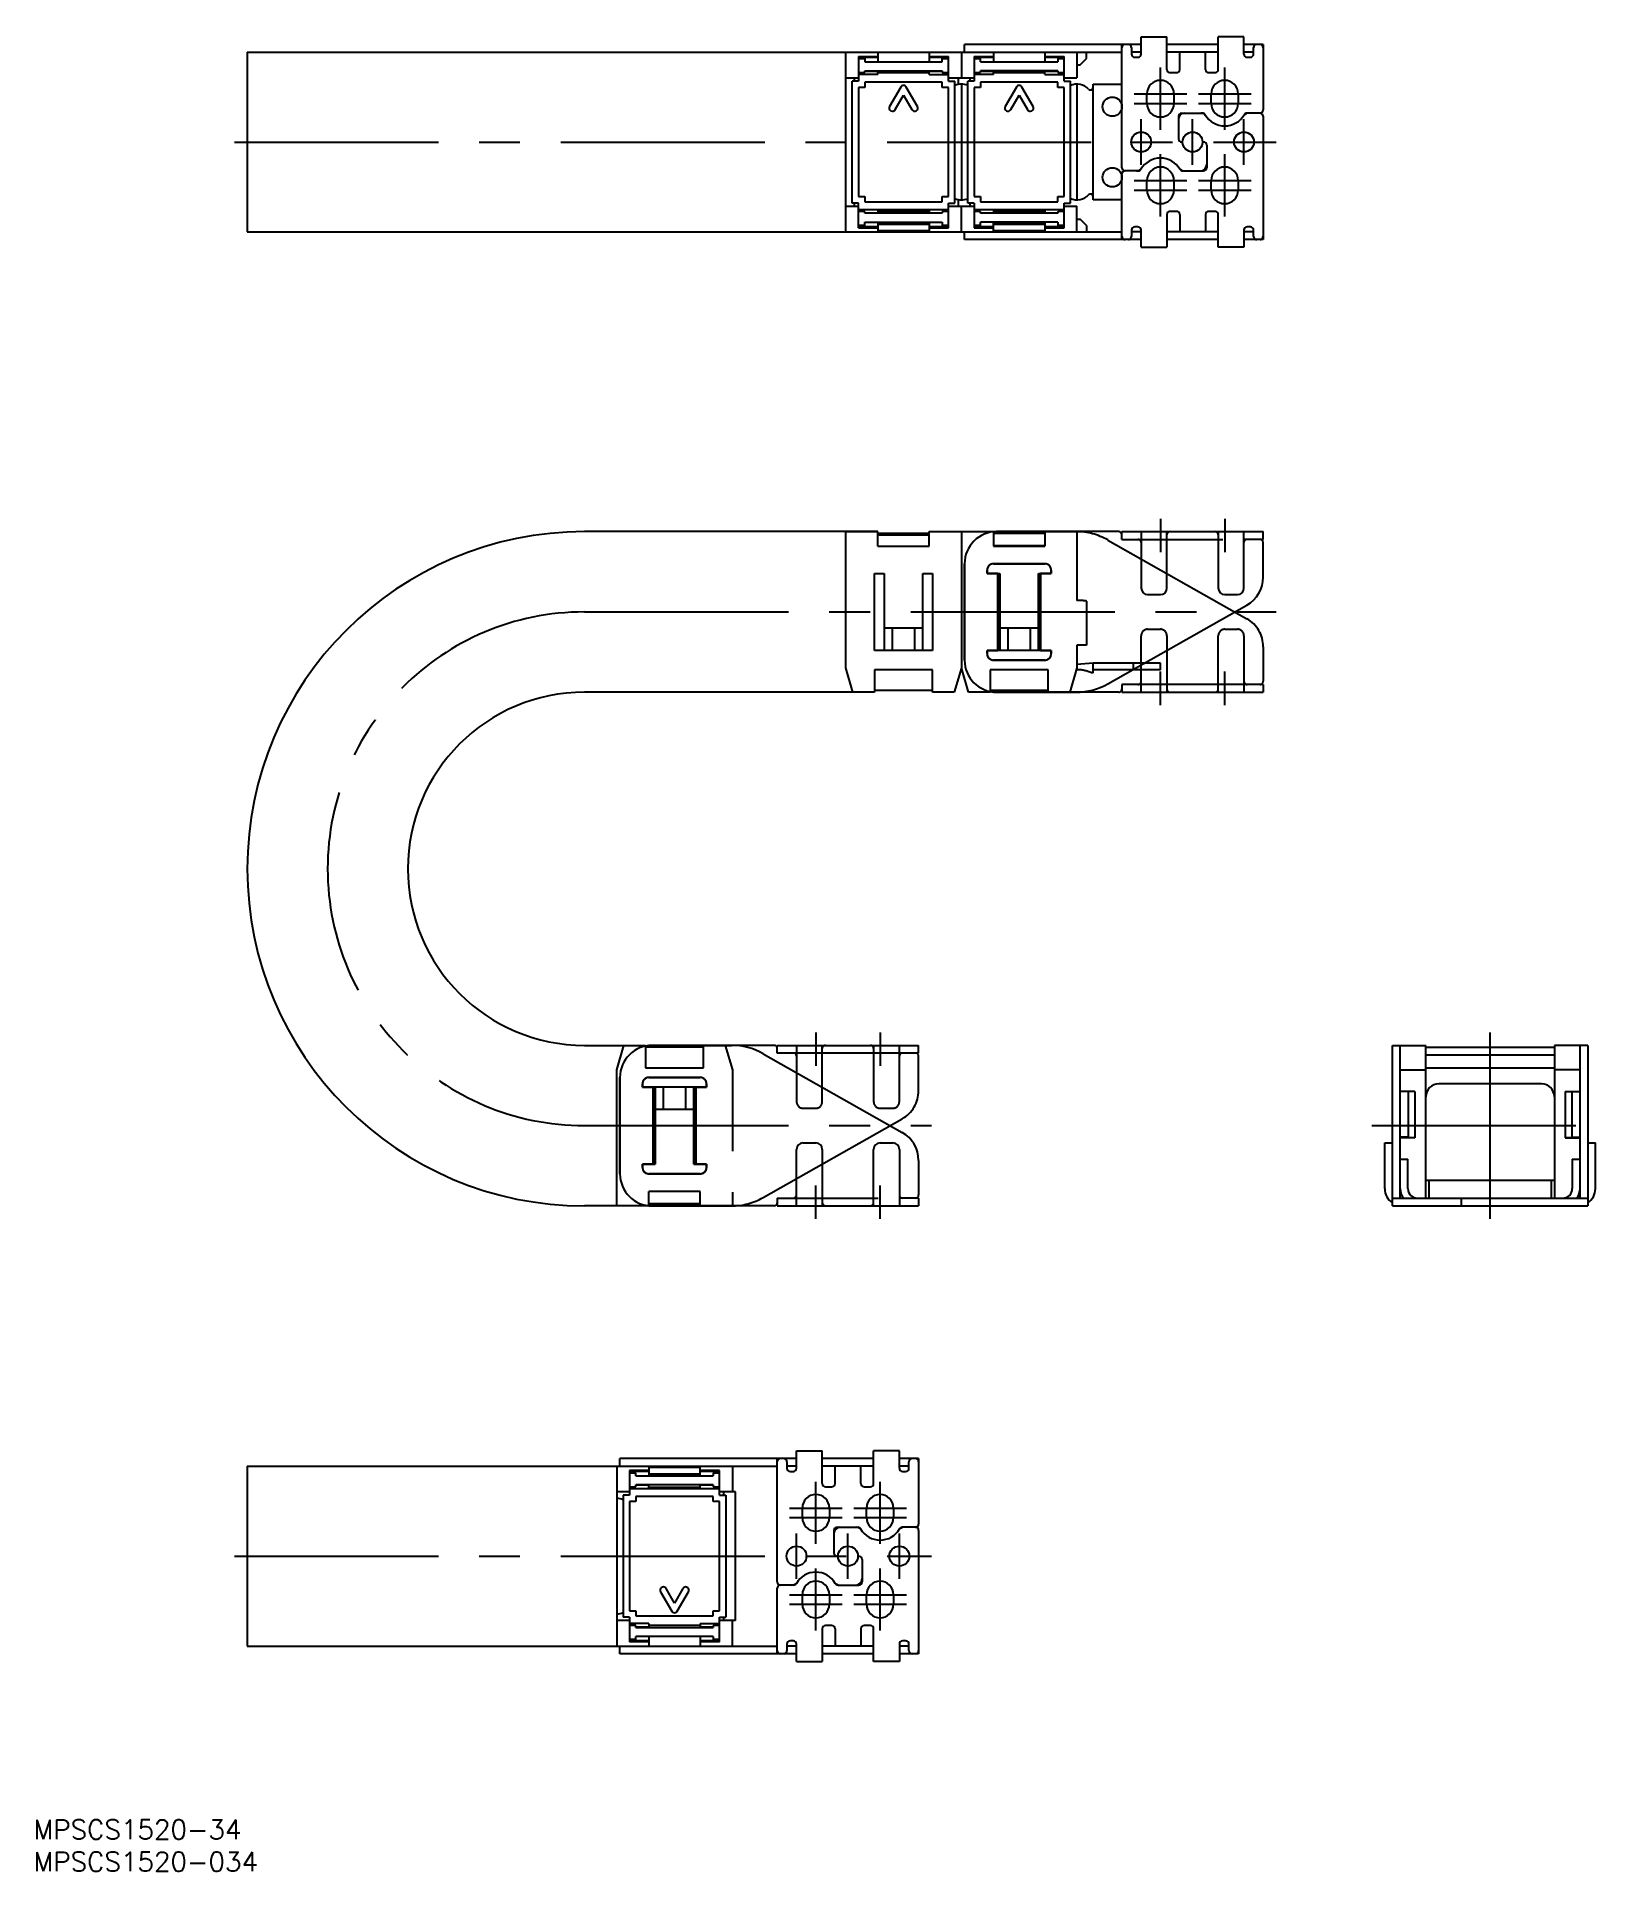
# Model space of a CAD drawing. Extents: x -108 to 136, y -104 to 182.
import ezdxf

# ---------------------------------------------------------------- set-up
doc = ezdxf.new("R2010")
doc.units = 0
for name, pattern in [('CENTER', [50.8, 31.75, -6.35, 6.35, -6.35]), ('DASHED', [19.05, 12.7, -6.35]), ('PHANTOM', [63.5, 31.75, -6.35, 6.35, -6.35, 6.35, -6.35])]:
    doc.linetypes.add(name, pattern=pattern)
doc.layers.get('0').update_dxf_attribs({"linetype": 'CONTINUOUS'})
doc.layers.add('CENTER', color=1, linetype='CENTER')
doc.styles.get("Standard").update_dxf_attribs({"font": 'txt.shx', "height": 3, "bigfont": 'bigfont.shx'})

msp = doc.modelspace()

# ---------------------------------------------------------------- linework, layer by layer
at = {"color": 7, "linetype": 'CONTINUOUS'}
for p, q in [((36.15, 179.68), (36.15, 180.88)), ((63.65, 180.88), (36.15, 180.88)), ((60.65, 161.68), (60.65, 180.88)), ((62.15, 180.38), (62.15, 179.38)), ((63.65, 179.38), (63.65, 182.08)), ((63.65, 182.08), (67.65, 182.08)), ((67.65, 176.98), (67.65, 182.08)), ((75.65, 180.88), (67.65, 180.88)), ((75.65, 176.98), (75.65, 182.08)), ((79.65, 182.08), (75.65, 182.08)), ((79.65, 179.38), (79.65, 182.08)), ((82.65, 180.88), (79.65, 180.88)), ((81.15, 179.38), (81.15, 180.38)), ((82.65, 180.88), (82.65, 170.68)), ((-75.51, 179.68), (-75.51, 151.68)), ((-75.51, 179.68), (60.65, 179.68)), ((17.65, 151.68), (17.65, 179.68)), ((19.65, 179.02), (22.65, 179.02)), ((19.65, 179.02), (19.65, 175.18)), ((19.65, 178.87), (22.65, 178.87)), ((19.65, 178.68), (20.65, 178.68)), ((20.65, 178.68), (20.65, 178.18)), ((20.65, 178.18), (32.65, 178.18)), ((22.65, 179.68), (22.65, 178.18)), ((30.65, 179.68), (30.65, 178.18)), ((30.65, 179.02), (33.65, 179.02)), ((30.65, 178.87), (33.65, 178.87)), ((32.65, 178.18), (32.65, 178.68)), ((32.65, 178.68), (33.65, 178.68)), ((33.65, 175.18), (33.65, 179.02)), ((35.65, 179.68), (35.65, 175.68)), ((37.65, 179.02), (40.65, 179.02)), ((37.65, 179.02), (37.65, 175.18)), ((37.65, 178.87), (40.65, 178.87)), ((37.65, 178.68), (38.65, 178.68)), ((38.65, 178.18), (38.65, 178.68)), ((38.65, 178.18), (50.65, 178.18)), ((40.65, 179.68), (40.65, 178.18)), ((48.65, 179.68), (48.65, 178.18)), ((48.65, 179.02), (51.65, 179.02)), ((48.65, 178.87), (51.65, 178.87)), ((50.65, 178.68), (51.65, 178.68)), ((50.65, 178.68), (50.65, 178.18)), ((51.65, 175.18), (51.65, 179.02)), ((53.65, 179.68), (53.65, 175.68)), ((53.65, 177.68), (54.15, 177.68)), ((54.15, 177.68), (55.15, 178.68)), ((55.15, 178.68), (55.15, 179.68)), ((63.65, 179.68), (62.15, 179.68)), ((62.65, 178.88), (63.15, 178.88)), ((75.65, 179.68), (67.65, 179.68)), ((69.65, 176.98), (69.65, 179.68)), ((73.65, 176.98), (73.65, 179.68)), ((81.15, 179.68), (79.65, 179.68)), ((80.15, 178.88), (80.65, 178.88)), ((17.65, 175.68), (19.65, 175.68)), ((19.65, 175.18), (18.65, 175.18)), ((18.65, 156.18), (18.65, 175.18)), ((19.02, 175.18), (19.02, 175.68)), ((19.65, 176.48), (20.65, 176.48)), ((22.65, 176.18), (19.65, 176.18)), ((20.65, 176.78), (32.65, 176.78)), ((20.65, 176.48), (20.65, 176.78)), ((20.65, 176.73), (22.65, 176.73)), ((32.65, 174.98), (20.65, 174.98)), ((20.65, 174.98), (20.65, 174.18)), ((22.65, 176.18), (22.65, 176.78)), ((22.65, 176.48), (30.65, 176.48)), ((30.65, 176.18), (30.65, 176.78)), ((30.65, 176.73), (32.65, 176.73)), ((30.65, 176.18), (33.65, 176.18)), ((32.65, 176.78), (32.65, 176.48)), ((32.65, 176.48), (33.65, 176.48)), ((32.65, 174.18), (32.65, 174.98)), ((33.65, 175.68), (37.65, 175.68)), ((33.65, 175.18), (34.65, 175.18)), ((34.65, 156.18), (34.65, 175.18)), ((35.15, 175.68), (35.15, 174.63)), ((35.65, 174.68), (35.65, 156.68)), ((37.65, 175.18), (36.65, 175.18)), ((36.65, 156.18), (36.65, 175.18)), ((37.02, 175.18), (37.02, 175.68)), ((37.65, 176.48), (38.65, 176.48)), ((40.65, 176.18), (37.65, 176.18)), ((50.65, 176.78), (38.65, 176.78)), ((38.65, 176.48), (38.65, 176.78)), ((38.65, 176.73), (40.65, 176.73)), ((50.65, 174.98), (38.65, 174.98)), ((38.65, 174.98), (38.65, 174.18)), ((40.65, 176.18), (40.65, 176.78)), ((40.65, 176.48), (48.65, 176.48)), ((48.65, 176.18), (48.65, 176.78)), ((48.65, 176.73), (50.65, 176.73)), ((48.65, 176.18), (51.65, 176.18)), ((50.65, 176.78), (50.65, 176.48)), ((50.65, 176.48), (51.65, 176.48)), ((50.65, 174.18), (50.65, 174.98)), ((51.65, 175.68), (53.65, 175.68)), ((51.65, 175.18), (52.65, 175.18)), ((52.65, 156.18), (52.65, 175.18)), ((53.65, 174.68), (53.65, 156.68)), ((56.15, 174.68), (60.65, 174.68)), ((56.15, 156.68), (56.15, 174.68)), ((68.15, 176.48), (69.15, 176.48)), ((74.15, 176.48), (75.15, 176.48)), ((20.65, 174.18), (19.65, 174.18)), ((19.65, 174.18), (19.65, 157.18)), ((26.22, 174.23), (24.48, 171.23)), ((25.35, 170.73), (26.65, 172.98)), ((26.65, 172.98), (27.95, 170.73)), ((28.82, 171.23), (27.08, 174.23)), ((33.65, 174.18), (32.65, 174.18)), ((33.65, 157.18), (33.65, 174.18)), ((38.65, 174.18), (37.65, 174.18)), ((37.65, 174.18), (37.65, 157.18)), ((44.22, 174.23), (42.48, 171.23)), ((43.35, 170.73), (44.65, 172.98)), ((44.65, 172.98), (45.95, 170.73)), ((46.82, 171.23), (45.08, 174.23)), ((51.65, 174.18), (50.65, 174.18)), ((51.65, 157.18), (51.65, 174.18)), ((64.55, 171.68), (64.55, 173.18)), ((68.75, 173.18), (68.75, 171.68)), ((74.55, 171.68), (74.55, 173.18)), ((78.75, 173.18), (78.75, 171.68)), ((69.45, 169.68), (69.45, 166.18)), ((69.95, 170.18), (73.19, 170.18)), ((82.15, 170.18), (80.11, 170.18)), ((82.65, 169.68), (82.65, 150.48)), ((69.95, 165.68), (70.1, 165.68)), ((73.2, 165.68), (73.35, 165.68)), ((73.85, 165.18), (73.85, 161.68)), ((60.65, 150.48), (60.65, 160.68)), ((63.19, 161.18), (61.15, 161.18)), ((70.11, 161.18), (73.35, 161.18)), ((19.65, 157.18), (20.65, 157.18)), ((20.65, 157.18), (20.65, 156.38)), ((32.65, 156.38), (32.65, 157.18)), ((32.65, 157.18), (33.65, 157.18)), ((37.65, 157.18), (38.65, 157.18)), ((38.65, 157.18), (38.65, 156.38)), ((50.65, 156.38), (50.65, 157.18)), ((50.65, 157.18), (51.65, 157.18)), ((64.55, 158.18), (64.55, 159.68)), ((68.75, 159.68), (68.75, 158.18)), ((74.55, 158.18), (74.55, 159.68)), ((78.75, 159.68), (78.75, 158.18)), ((17.65, 155.68), (19.65, 155.68)), ((19.65, 156.18), (18.65, 156.18)), ((19.02, 155.68), (19.02, 156.18)), ((19.65, 152.34), (19.65, 156.18)), ((19.65, 155.18), (33.65, 155.18)), ((20.65, 154.88), (19.65, 154.88)), ((20.65, 156.38), (32.65, 156.38)), ((20.65, 154.58), (20.65, 154.88)), ((20.65, 154.63), (22.65, 154.63)), ((32.65, 154.58), (20.65, 154.58)), ((22.65, 155.18), (22.65, 154.58)), ((22.65, 154.98), (30.65, 154.98)), ((30.65, 155.18), (30.65, 154.58)), ((30.65, 154.63), (32.65, 154.63)), ((33.65, 154.88), (32.65, 154.88)), ((32.65, 154.88), (32.65, 154.58)), ((33.65, 156.18), (34.65, 156.18)), ((33.65, 152.34), (33.65, 156.18)), ((33.65, 155.68), (37.65, 155.68)), ((35.15, 156.73), (35.15, 155.68)), ((35.65, 151.68), (35.65, 155.68)), ((37.65, 156.18), (36.65, 156.18)), ((37.02, 155.68), (37.02, 156.18)), ((37.65, 156.18), (37.65, 152.34)), ((37.65, 155.18), (51.65, 155.18)), ((38.65, 154.88), (37.65, 154.88)), ((38.65, 156.38), (50.65, 156.38)), ((38.65, 154.58), (38.65, 154.88)), ((38.65, 154.63), (40.65, 154.63)), ((50.65, 154.58), (38.65, 154.58)), ((40.65, 155.18), (40.65, 154.58)), ((40.65, 154.98), (48.65, 154.98)), ((48.65, 155.18), (48.65, 154.58)), ((48.65, 154.63), (50.65, 154.63)), ((51.65, 154.88), (50.65, 154.88)), ((50.65, 154.88), (50.65, 154.58)), ((51.65, 156.18), (52.65, 156.18)), ((51.65, 152.34), (51.65, 156.18)), ((51.65, 155.68), (53.65, 155.68)), ((53.65, 151.68), (53.65, 155.68)), ((60.65, 156.68), (56.15, 156.68)), ((67.65, 154.38), (67.65, 149.28)), ((69.15, 154.88), (68.15, 154.88)), ((69.65, 154.38), (69.65, 151.68)), ((73.65, 154.38), (73.65, 151.68)), ((75.15, 154.88), (74.15, 154.88)), ((75.65, 149.28), (75.65, 154.38)), ((-75.51, 151.68), (60.65, 151.68)), ((20.65, 152.68), (19.65, 152.68)), ((19.65, 152.5), (22.65, 152.5)), ((19.65, 152.34), (22.65, 152.34)), ((20.65, 153.18), (32.65, 153.18)), ((20.65, 152.68), (20.65, 153.18)), ((22.65, 153.18), (22.65, 151.68)), ((22.65, 153), (30.65, 153)), ((22.65, 152.91), (30.65, 152.91)), ((22.65, 151.88), (30.65, 151.88)), ((30.65, 153.18), (30.65, 151.68)), ((30.65, 152.5), (33.65, 152.5)), ((30.65, 152.34), (33.65, 152.34)), ((32.65, 153.18), (32.65, 152.68)), ((33.65, 152.68), (32.65, 152.68)), ((36.15, 150.48), (36.15, 151.68)), ((38.65, 152.68), (37.65, 152.68)), ((37.65, 152.5), (40.65, 152.5)), ((37.65, 152.34), (40.65, 152.34)), ((50.65, 153.18), (38.65, 153.18)), ((38.65, 152.68), (38.65, 153.18)), ((40.65, 151.68), (40.65, 153.18)), ((40.65, 153), (48.65, 153)), ((40.65, 152.91), (48.65, 152.91)), ((40.65, 151.88), (48.65, 151.88)), ((48.65, 153.18), (48.65, 151.68)), ((48.65, 152.5), (51.65, 152.5)), ((48.65, 152.34), (51.65, 152.34)), ((50.65, 153.18), (50.65, 152.68)), ((51.65, 152.68), (50.65, 152.68)), ((53.65, 153.68), (54.15, 153.68)), ((55.15, 152.68), (54.15, 153.68)), ((55.15, 152.68), (55.15, 151.68)), ((62.15, 151.98), (62.15, 150.98)), ((63.65, 151.68), (62.15, 151.68)), ((63.15, 152.48), (62.65, 152.48)), ((63.65, 149.28), (63.65, 151.98)), ((75.65, 151.68), (67.65, 151.68)), ((79.65, 151.98), (79.65, 149.28)), ((81.15, 151.68), (79.65, 151.68)), ((80.65, 152.48), (80.15, 152.48)), ((81.15, 150.98), (81.15, 151.98)), ((63.65, 150.48), (36.15, 150.48)), ((63.65, 149.28), (67.65, 149.28)), ((75.65, 150.48), (67.65, 150.48)), ((79.65, 149.28), (75.65, 149.28)), ((82.65, 150.48), (79.65, 150.48)), ((22.65, 105), (-23.01, 105)), ((17.65, 105), (22.65, 105)), ((17.65, 83.8), (17.65, 105)), ((22.65, 102.74), (22.65, 105)), ((30.65, 104.7), (22.65, 104.7)), ((22.65, 104.68), (30.65, 104.68)), ((22.65, 104.48), (30.65, 104.48)), ((30.65, 105), (40.65, 105)), ((30.65, 102.74), (30.65, 105)), ((35.65, 105), (35.65, 83.8)), ((40.65, 105), (40.65, 104.97)), ((60.15, 105), (41.15, 105)), ((60.65, 103.8), (60.65, 105)), ((60.65, 103.8), (63.65, 103.8)), ((63.65, 105), (63.65, 96.2)), ((67.65, 96.2), (67.65, 105)), ((75.65, 105), (75.65, 96.2)), ((79.65, 96.2), (79.65, 105)), ((82.65, 103.8), (79.65, 103.8)), ((82.65, 103.8), (82.65, 105)), ((82.65, 97.92), (82.65, 103.3)), ((22.65, 102.74), (30.65, 102.74)), ((36.15, 100), (36.15, 85)), ((48.65, 100), (40.65, 100)), ((22.15, 86.5), (22.15, 98.5)), ((22.15, 98.5), (23.65, 98.5)), ((23.65, 98.5), (23.65, 86.5)), ((29.65, 86.5), (29.65, 98.5)), ((29.65, 98.5), (31.15, 98.5)), ((31.15, 98.5), (31.15, 86.5)), ((39.65, 99), (39.65, 98.5)), ((39.65, 98.5), (41.65, 98.5)), ((41.35, 86.5), (41.35, 98.5)), ((41.65, 98.5), (41.65, 86.5)), ((47.65, 86.5), (47.65, 98.5)), ((47.65, 98.5), (49.65, 98.5)), ((47.95, 98.5), (47.95, 86.5)), ((49.65, 98.5), (49.65, 99)), ((64.65, 95.2), (66.65, 95.2)), ((76.65, 95.2), (78.65, 95.2)), ((58.44, 81.3), (80.11, 93.56)), ((23.65, 90), (29.65, 90)), ((24.95, 86.5), (24.95, 90)), ((28.35, 90), (28.35, 86.5)), ((41.65, 90), (47.65, 90)), ((42.95, 86.5), (42.95, 90)), ((46.35, 90), (46.35, 86.5)), ((31.15, 86.5), (22.15, 86.5)), ((49.65, 86.5), (39.65, 86.5)), ((39.65, 86.5), (39.65, 86)), ((49.65, 86), (49.65, 86.5)), ((18.78, 80), (17.65, 83.8)), ((31.15, 83.5), (22.15, 83.5)), ((22.15, 83.5), (22.15, 80)), ((31.15, 80), (31.15, 83.5)), ((35.65, 83.8), (34.52, 80)), ((36.78, 80), (35.65, 83.8)), ((40.65, 85), (48.65, 85)), ((66.65, 83.5), (62.33, 83.5)), ((62.45, 83.5), (62.45, 83.57)), ((66.65, 84.5), (64.1, 84.5)), ((66.65, 83.5), (66.65, 84.5)), ((22.15, 80), (-23.01, 80)), ((22.15, 80), (18.78, 80)), ((22.15, 80.3), (31.15, 80.3)), ((34.52, 80), (31.15, 80)), ((40.15, 80), (36.78, 80)), ((40.15, 80.1), (40.15, 80)), ((41.15, 80), (53.52, 80)), ((-23.01, 25), (-13.5, 25)), ((-18, 21.2), (-16.87, 25)), ((-13.5, 25), (-13.5, 24.9)), ((-12.5, 25), (-0.13, 25)), ((4.79, 23.7), (26.46, 11.44)), ((102.77, 25), (107.97, 25)), ((102.77, 0), (102.77, 25)), ((103.97, 1.2), (103.97, 25)), ((107.97, 1.2), (107.97, 25)), ((107.97, 24.7), (127.97, 24.7)), ((107.97, 23.5), (127.97, 23.5)), ((133.17, 25), (127.97, 25)), ((127.97, 25), (127.97, 1.2)), ((131.97, 1.2), (131.97, 25)), ((133.17, 25), (133.17, 0)), ((-18, 0), (-18, 21.2)), ((-17.5, 5), (-17.5, 20)), ((-13, 20), (-5, 20)), ((103.97, 21.2), (107.97, 21.2)), ((107.97, 21.5), (127.97, 21.5)), ((131.97, 21.2), (127.97, 21.2)), ((-14, 18.5), (-14, 19)), ((-4, 18.5), (-14, 18.5)), ((-12.3, 18.5), (-12.3, 6.5)), ((-12, 18.5), (-12, 6.5)), ((-10.7, 15), (-10.7, 18.5)), ((-7.3, 18.5), (-7.3, 15)), ((-6, 6.5), (-6, 18.5)), ((-5.7, 6.5), (-5.7, 18.5)), ((-4, 19), (-4, 18.5)), ((106.27, 17.8), (103.97, 17.8)), ((105.27, 10.71), (105.27, 17.8)), ((106.27, 17.8), (106.27, 10.6)), ((125.97, 19), (109.97, 19)), ((129.67, 17.8), (129.67, 10.6)), ((129.67, 17.8), (131.97, 17.8)), ((130.67, 17.8), (130.67, 10.71)), ((-6, 15), (-12, 15)), ((10, 0), (10, 8.8)), ((11, 9.8), (13, 9.8)), ((14, 8.8), (14, 0)), ((22, 0), (22, 8.8)), ((23, 9.8), (25, 9.8)), ((26, 8.8), (26, 0)), ((101.57, 9.8), (102.77, 9.8)), ((101.57, 2.7), (101.57, 9.8)), ((105.27, 10.71), (103.97, 10.71)), ((106.27, 10.6), (103.97, 10.6)), ((129.67, 10.6), (131.97, 10.6)), ((130.67, 10.71), (131.97, 10.71)), ((133.17, 9.8), (134.37, 9.8)), ((134.37, 2.7), (134.37, 9.8)), ((-14, 6.5), (-12, 6.5)), ((-14, 6), (-14, 6.5)), ((-6, 6.5), (-4, 6.5)), ((-4, 6.5), (-4, 6)), ((29, 7.08), (29, 1.7)), ((103.97, 7.3), (105.17, 7.3)), ((105.17, 2.7), (105.17, 7.3)), ((130.77, 7.3), (131.97, 7.3)), ((130.77, 7.3), (130.77, 2.7)), ((-5, 5), (-13, 5)), ((107.97, 4), (127.97, 4)), ((108.47, 1.2), (108.47, 4)), ((127.47, 4), (127.47, 1.2)), ((-13, 0), (-23.01, 0)), ((-13, 0), (-13, 0.03)), ((6.5, 0), (-12.5, 0)), ((7, 1.2), (10, 1.2)), ((7, 1.2), (7, 0)), ((29, 1.2), (26, 1.2)), ((29, 1.2), (29, 0)), ((102.77, 1.2), (133.17, 1.2)), ((102.77, 0), (133.17, 0)), ((113.47, 1.2), (113.47, 0)), ((-17.5, -40.55), (-17.5, -39.35)), ((10, -39.35), (-17.5, -39.35)), ((7, -58.55), (7, -39.35)), ((8.5, -39.85), (8.5, -40.85)), ((10, -40.85), (10, -38.15)), ((10, -38.15), (14, -38.15)), ((14, -43.25), (14, -38.15)), ((22, -39.35), (14, -39.35)), ((22, -43.25), (22, -38.15)), ((26, -38.15), (22, -38.15)), ((26, -40.85), (26, -38.15)), ((29, -39.35), (26, -39.35)), ((27.5, -40.85), (27.5, -39.85)), ((29, -39.35), (29, -49.55)), ((-75.51, -40.55), (-75.51, -68.55)), ((-75.51, -40.55), (7, -40.55)), ((-18, -40.55), (-18, -68.55)), ((-13, -41.22), (-16, -41.22)), ((-16, -41.22), (-16, -45.05)), ((-13, -41.37), (-16, -41.37)), ((-16, -41.55), (-15, -41.55)), ((-15, -42.05), (-15, -41.55)), ((-15, -42.05), (-3, -42.05)), ((-13, -40.55), (-13, -42.05)), ((-5, -40.75), (-13, -40.75)), ((-5, -41.78), (-13, -41.78)), ((-5, -41.87), (-13, -41.87)), ((-5, -42.05), (-5, -40.55)), ((-2, -41.22), (-5, -41.22)), ((-2, -41.37), (-5, -41.37)), ((-3, -41.55), (-3, -42.05)), ((-3, -41.55), (-2, -41.55)), ((-2, -45.05), (-2, -41.22)), ((0, -40.55), (0, -44.55)), ((10, -40.55), (8.5, -40.55)), ((9, -41.35), (9.5, -41.35)), ((22, -40.55), (14, -40.55)), ((16, -43.25), (16, -40.55)), ((20, -43.25), (20, -40.55)), ((27.5, -40.55), (26, -40.55)), ((26.5, -41.35), (27, -41.35)), ((-16, -44.55), (-18, -44.55)), ((-17, -45.05), (-17, -64.05)), ((-16, -45.05), (-17, -45.05)), ((-16, -43.75), (-15, -43.75)), ((-2, -44.05), (-16, -44.05)), ((-15, -43.75), (-15, -43.45)), ((-3, -43.45), (-15, -43.45)), ((-13, -43.5), (-15, -43.5)), ((-3, -45.25), (-15, -45.25)), ((-15, -45.25), (-15, -46.05)), ((-13, -44.05), (-13, -43.45)), ((-5, -43.85), (-13, -43.85)), ((-5, -44.05), (-5, -43.45)), ((-3, -43.5), (-5, -43.5)), ((-3, -43.45), (-3, -43.75)), ((-3, -43.75), (-2, -43.75)), ((-3, -46.05), (-3, -45.25)), ((0.5, -44.55), (-2, -44.55)), ((-2, -45.05), (-1, -45.05)), ((-1.37, -44.55), (-1.37, -45.05)), ((-1, -45.05), (-1, -64.05)), ((0.5, -64.55), (0.5, -44.55)), ((14.5, -43.75), (15.5, -43.75)), ((20.5, -43.75), (21.5, -43.75)), ((-15, -46.05), (-16, -46.05)), ((-16, -46.05), (-16, -63.05)), ((-2, -46.05), (-3, -46.05)), ((-2, -63.05), (-2, -46.05)), ((10.9, -48.55), (10.9, -47.05)), ((15.1, -47.05), (15.1, -48.55)), ((20.9, -48.55), (20.9, -47.05)), ((25.1, -47.05), (25.1, -48.55)), ((15.8, -50.55), (15.8, -54.05)), ((16.3, -50.05), (19.54, -50.05)), ((28.5, -50.05), (26.46, -50.05)), ((29, -50.55), (29, -69.75)), ((16.3, -54.55), (16.45, -54.55)), ((19.55, -54.55), (19.7, -54.55)), ((20.2, -55.05), (20.2, -58.55)), ((-9, -61.85), (-10.3, -59.6)), ((-7.7, -59.6), (-9, -61.85)), ((7, -69.75), (7, -59.55)), ((9.54, -59.05), (7.5, -59.05)), ((16.46, -59.05), (19.7, -59.05)), ((-11.17, -60.1), (-9.43, -63.1)), ((-8.57, -63.1), (-6.83, -60.1)), ((10.9, -62.05), (10.9, -60.55)), ((15.1, -60.55), (15.1, -62.05)), ((20.9, -62.05), (20.9, -60.55)), ((25.1, -60.55), (25.1, -62.05)), ((-16, -64.55), (-18, -64.55)), ((-16, -64.05), (-17, -64.05)), ((-16, -63.05), (-15, -63.05)), ((-16, -64.05), (-16, -67.89)), ((-13, -65.05), (-16, -65.05)), ((-15, -65.35), (-16, -65.35)), ((-15, -63.05), (-15, -63.85)), ((-15, -63.85), (-3, -63.85)), ((-15, -65.65), (-15, -65.35)), ((-13, -65.61), (-15, -65.61)), ((-15, -65.65), (-3, -65.65)), ((-13, -65.05), (-13, -65.65)), ((-5, -65.35), (-13, -65.35)), ((-5, -65.05), (-2, -65.05)), ((-5, -65.05), (-5, -65.65)), ((-3, -65.61), (-5, -65.61)), ((-3, -63.05), (-2, -63.05)), ((-3, -63.85), (-3, -63.05)), ((-2, -65.35), (-3, -65.35)), ((-3, -65.35), (-3, -65.65)), ((-2, -67.89), (-2, -64.05)), ((-2, -64.05), (-1, -64.05)), ((0.5, -64.55), (-2, -64.55)), ((-1.37, -64.05), (-1.37, -64.55)), ((0, -68.55), (0, -64.55)), ((15.5, -65.35), (14.5, -65.35)), ((21.5, -65.35), (20.5, -65.35)), ((-75.51, -68.55), (7, -68.55)), ((-17.5, -69.75), (-17.5, -68.55)), ((-15, -67.55), (-16, -67.55)), ((-13, -67.74), (-16, -67.74)), ((-13, -67.89), (-16, -67.89)), ((-15, -67.55), (-15, -67.05)), ((-3, -67.05), (-15, -67.05)), ((-13, -67.05), (-13, -68.55)), ((-5, -67.05), (-5, -68.55)), ((-2, -67.74), (-5, -67.74)), ((-2, -67.89), (-5, -67.89)), ((-3, -67.05), (-3, -67.55)), ((-2, -67.55), (-3, -67.55)), ((8.5, -68.25), (8.5, -69.25)), ((10, -68.55), (8.5, -68.55)), ((9.5, -67.75), (9, -67.75)), ((10, -70.95), (10, -68.25)), ((14, -65.85), (14, -70.95)), ((22, -68.55), (14, -68.55)), ((16, -65.85), (16, -68.55)), ((20, -65.85), (20, -68.55)), ((22, -70.95), (22, -65.85)), ((26, -68.25), (26, -70.95)), ((27.5, -68.55), (26, -68.55)), ((27, -67.75), (26.5, -67.75)), ((27.5, -69.25), (27.5, -68.25)), ((10, -69.75), (-17.5, -69.75)), ((10, -70.95), (14, -70.95)), ((22, -69.75), (14, -69.75)), ((26, -70.95), (22, -70.95)), ((29, -69.75), (26, -69.75))]:
    msp.add_line(p, q, dxfattribs=at)
at = {"color": 3, "linetype": 'DASHED'}
for p, q in [((40.65, 104.97), (40.65, 102.74)), ((48.65, 104.7), (40.65, 104.7)), ((48.65, 105), (48.65, 102.74)), ((53.65, 105), (53.65, 94.3)), ((63.65, 103.8), (79.65, 103.8)), ((48.65, 102.8), (40.65, 102.8)), ((40.65, 102.74), (48.65, 102.74)), ((55.15, 94.19), (55.15, 87.3)), ((55.15, 87.3), (53.65, 87.3)), ((53.65, 87.3), (53.65, 83.8)), ((49.15, 83.5), (40.15, 83.5)), ((40.15, 83.5), (40.15, 80.1)), ((49.15, 80), (49.15, 83.5)), ((53.65, 83.8), (52.52, 80)), ((56.15, 84.5), (53.65, 84.3)), ((56.15, 83), (55.94, 83)), ((56.15, 83), (56.15, 84.5)), ((64.1, 84.5), (56.15, 84.5)), ((62.33, 83.5), (56.15, 83.5)), ((62.45, 83.57), (62.45, 84.5)), ((40.15, 80.3), (49.15, 80.3)), ((-13.5, 24.9), (-13.5, 21.5)), ((-4.5, 24.7), (-13.5, 24.7)), ((-4.5, 21.5), (-4.5, 25)), ((-1.13, 25), (0, 21.2)), ((-13.5, 21.5), (-4.5, 21.5)), ((0, 21.2), (0, 0)), ((-5, 2.26), (-13, 2.26)), ((-13, 0.03), (-13, 2.26)), ((-5, 0.32), (-13, 0.32)), ((-13, 0.3), (-5, 0.3)), ((-5, 0), (-5, 2.26)), ((10, 1.2), (26, 1.2))]:
    msp.add_line(p, q, dxfattribs=at)
at = {"color": 3, "linetype": 'PHANTOM'}
for p, q in [((41.15, 105), (53.52, 105)), ((58.44, 103.7), (80.11, 91.44)), ((36.15, 85), (36.15, 100)), ((40.65, 100), (48.65, 100)), ((39.65, 98.5), (39.65, 99)), ((41.35, 98.5), (39.65, 98.5)), ((41.35, 98.5), (41.35, 86.5)), ((47.95, 86.5), (47.95, 98.5)), ((49.65, 98.5), (47.95, 98.5)), ((49.65, 99), (49.65, 98.5)), ((63.65, 80), (63.65, 88.8)), ((64.65, 89.8), (66.65, 89.8)), ((67.65, 88.8), (67.65, 80)), ((75.65, 80), (75.65, 88.8)), ((76.65, 89.8), (78.65, 89.8)), ((79.65, 88.8), (79.65, 80)), ((39.65, 86.5), (41.35, 86.5)), ((39.65, 86), (39.65, 86.5)), ((47.95, 86.5), (49.65, 86.5)), ((49.65, 86.5), (49.65, 86)), ((82.65, 87.08), (82.65, 81.7)), ((48.65, 85), (40.65, 85)), ((66.65, 78), (66.65, 83.2)), ((76.65, 78), (76.65, 83.2)), ((60.15, 80), (41.15, 80)), ((82.65, 81.2), (60.65, 81.2)), ((60.65, 81.2), (60.65, 80)), ((60.65, 80), (82.65, 80)), ((82.65, 81.2), (82.65, 80)), ((13, 27), (13, 21.8)), ((23, 27), (23, 21.8)), ((6.5, 25), (-12.5, 25)), ((7, 25), (29, 25)), ((7, 23.8), (7, 25)), ((29, 23.8), (7, 23.8)), ((10, 25), (10, 16.2)), ((14, 16.2), (14, 25)), ((22, 25), (22, 16.2)), ((26, 16.2), (26, 25)), ((29, 23.8), (29, 25)), ((29, 17.92), (29, 23.3)), ((-17.5, 20), (-17.5, 5)), ((-5, 20), (-13, 20)), ((-14, 19), (-14, 18.5)), ((-14, 18.5), (-12.3, 18.5)), ((-12.3, 6.5), (-12.3, 18.5)), ((-5.7, 18.5), (-5.7, 6.5)), ((-5.7, 18.5), (-4, 18.5)), ((-4, 18.5), (-4, 19)), ((11, 15.2), (13, 15.2)), ((23, 15.2), (25, 15.2)), ((4.79, 1.3), (26.46, 13.56)), ((-12.3, 6.5), (-14, 6.5)), ((-14, 6.5), (-14, 6)), ((-4, 6.5), (-5.7, 6.5)), ((-4, 6), (-4, 6.5)), ((-13, 5), (-5, 5)), ((-12.5, 0), (-0.13, 0))]:
    msp.add_line(p, q, dxfattribs=at)
for p, q in [((60.65, 105), (82.65, 105)), ((7, 0), (29, 0))]:
    msp.add_line(p, q)
at = {"color": 7, "linetype": 'CONTINUOUS'}
for centre, radius in [((59.15, 171.18), 1.5), ((63.65, 165.68), 1.55), ((71.65, 165.68), 1.55), ((79.65, 165.68), 1.55), ((59.15, 160.18), 1.5), ((10, -54.55), 1.55), ((18, -54.55), 1.55), ((26, -54.55), 1.55)]:
    msp.add_circle(centre, radius, dxfattribs=at)
for centre, radius, start, end in [((61.15, 180.38), 0.5, 90, 180), ((61.65, 180.38), 0.5, 0, 90), ((81.65, 180.38), 0.5, 90, 180), ((82.15, 180.38), 0.5, 0, 90), ((62.65, 179.38), 0.5, 180, 270), ((63.15, 179.38), 0.5, 270, 0), ((80.15, 179.38), 0.5, 180, 270), ((80.65, 179.38), 0.5, 270, 0), ((26.65, 173.98), 0.5, 30, 150), ((35.65, 172.18), 2.5, 66.4218, 113.5782), ((44.65, 173.98), 0.5, 30, 150), ((53.65, 172.18), 2.5, 43.6028, 113.5782), ((66.65, 173.18), 2.1, 0, 180), ((68.15, 176.98), 0.5, 180, 270), ((69.15, 176.98), 0.5, 270, 0), ((74.15, 176.98), 0.5, 180, 270), ((76.65, 173.18), 2.1, 0, 180), ((75.15, 176.98), 0.5, 270, 0), ((55.75, 174.18), 0.4, 223.6028, 0), ((66.65, 171.68), 2.1, 180, 0), ((76.65, 171.68), 2.1, 180, 0), ((24.92, 170.98), 0.5, 150, 330), ((28.38, 170.98), 0.5, 210, 30), ((42.92, 170.98), 0.5, 150, 330), ((46.38, 170.98), 0.5, 210, 30), ((69.95, 169.68), 0.5, 90, 180), ((70.45, 169.18), 1, 90, 180), ((72.91, 169.18), 1, 33.749, 90), ((73.19, 169.68), 0.5, 30, 90), ((76.65, 171.68), 3.5, 210, 330), ((80.39, 169.18), 1, 90, 146.251), ((80.11, 169.68), 0.5, 90, 150), ((82.15, 170.68), 0.5, 270, 0), ((82.15, 169.68), 0.5, 0, 90), ((69.95, 166.18), 0.5, 180, 270), ((66.65, 159.68), 3.5, 30, 150), ((73.35, 165.18), 0.5, 0, 90), ((61.15, 161.68), 0.5, 180, 270), ((61.15, 160.68), 0.5, 90, 180), ((62.91, 162.18), 1, 270, 326.251), ((63.19, 161.68), 0.5, 270, 330), ((66.65, 159.68), 2.1, 0, 180), ((70.39, 162.18), 1, 213.749, 270), ((70.11, 161.68), 0.5, 210, 270), ((72.85, 162.18), 1, 270, 0), ((73.35, 161.68), 0.5, 270, 0), ((76.65, 159.68), 2.1, 0, 180), ((53.65, 159.18), 2.5, 246.4218, 316.3972), ((55.75, 157.18), 0.4, 0, 136.3972), ((66.65, 158.18), 2.1, 180, 0), ((76.65, 158.18), 2.1, 180, 0), ((35.65, 159.18), 2.5, 246.4218, 293.5782), ((68.15, 154.38), 0.5, 90, 180), ((69.15, 154.38), 0.5, 0, 90), ((74.15, 154.38), 0.5, 90, 180), ((75.15, 154.38), 0.5, 0, 90), ((62.65, 151.98), 0.5, 90, 180), ((63.15, 151.98), 0.5, 0, 90), ((80.15, 151.98), 0.5, 90, 180), ((80.65, 151.98), 0.5, 0, 90), ((61.15, 150.98), 0.5, 180, 270), ((61.65, 150.98), 0.5, 270, 0), ((81.65, 150.98), 0.5, 180, 270), ((82.15, 150.98), 0.5, 270, 0), ((-23.01, 52.5), 52.5, 90, 270), ((41.15, 100), 5, 90, 180), ((60.15, 104.5), 0.5, 0, 90), ((63.15, 103.3), 0.5, 0, 90), ((68.15, 104.5), 0.5, 90, 180), ((75.15, 104.5), 0.5, 0, 90), ((80.15, 103.3), 0.5, 90, 180), ((82.15, 103.3), 0.5, 0, 90), ((40.65, 99), 1, 90, 180), ((48.65, 99), 1, 0, 90), ((77.65, 97.92), 5, 299.5115, 0), ((64.65, 96.2), 1, 180, 270), ((66.65, 96.2), 1, 270, 0), ((76.65, 96.2), 1, 180, 270), ((78.65, 96.2), 1, 270, 0), ((40.65, 86), 1, 180, 270), ((48.65, 86), 1, 270, 0), ((41.15, 85), 5, 180, 270), ((-23.01, 52.5), 27.5, 90, 270), ((53.52, 90), 10, 270, 299.5115), ((-12.5, 20), 5, 90, 180), ((-0.13, 15), 10, 60.4885, 90), ((-13, 19), 1, 90, 180), ((-5, 19), 1, 0, 90), ((109.97, 17), 2, 90, 180), ((125.97, 17), 2, 0, 90), ((24, 7.08), 5, 0, 60.4885), ((11, 8.8), 1, 90, 180), ((13, 8.8), 1, 0, 90), ((23, 8.8), 1, 90, 180), ((25, 8.8), 1, 0, 90), ((106.77, 21.2), 10.6, 261.8648, 267.2964), ((129.17, 21.2), 10.6, 272.7036, 278.1352), ((-13, 6), 1, 180, 270), ((-5, 6), 1, 270, 0), ((-12.5, 5), 5, 180, 270), ((6.5, 0.5), 0.5, 270, 0), ((9.5, 1.7), 0.5, 270, 0), ((14.5, 0.5), 0.5, 180, 270), ((21.5, 0.5), 0.5, 270, 0), ((26.5, 1.7), 0.5, 180, 270), ((28.5, 1.7), 0.5, 270, 0), ((104.27, 2.7), 2.7, 180, 236.251), ((106.67, 2.7), 2.7, 180, 213.749), ((104.27, 2.7), 1.5, 258.463, 270), ((106.67, 2.7), 1.5, 180, 270), ((129.27, 2.7), 1.5, 270, 0), ((129.27, 2.7), 2.7, 326.251, 0), ((131.67, 2.7), 1.5, 270, 281.537), ((131.67, 2.7), 2.7, 303.749, 0), ((7.5, -39.85), 0.5, 90, 180), ((8, -39.85), 0.5, 0, 90), ((28, -39.85), 0.5, 90, 180), ((28.5, -39.85), 0.5, 0, 90), ((9, -40.85), 0.5, 180, 270), ((9.5, -40.85), 0.5, 270, 0), ((26.5, -40.85), 0.5, 180, 270), ((27, -40.85), 0.5, 270, 0), ((-18, -48.05), 2.5, 66.4218, 90), ((13, -47.05), 2.1, 0, 180), ((14.5, -43.25), 0.5, 180, 270), ((15.5, -43.25), 0.5, 270, 0), ((20.5, -43.25), 0.5, 180, 270), ((23, -47.05), 2.1, 0, 180), ((21.5, -43.25), 0.5, 270, 0), ((13, -48.55), 2.1, 180, 0), ((23, -48.55), 2.1, 180, 0), ((16.3, -50.55), 0.5, 90, 180), ((16.8, -51.05), 1, 90, 180), ((19.26, -51.05), 1, 33.749, 90), ((19.54, -50.55), 0.5, 30, 90), ((23, -48.55), 3.5, 210, 330), ((26.74, -51.05), 1, 90, 146.251), ((26.46, -50.55), 0.5, 90, 150), ((28.5, -49.55), 0.5, 270, 0), ((28.5, -50.55), 0.5, 0, 90), ((16.3, -54.05), 0.5, 180, 270), ((13, -60.55), 3.5, 30, 150), ((19.7, -55.05), 0.5, 0, 90), ((-10.73, -59.85), 0.5, 30, 210), ((-7.27, -59.85), 0.5, 330, 150), ((7.5, -58.55), 0.5, 180, 270), ((7.5, -59.55), 0.5, 90, 180), ((9.26, -58.05), 1, 270, 326.251), ((9.54, -58.55), 0.5, 270, 330), ((13, -60.55), 2.1, 0, 180), ((16.74, -58.05), 1, 213.749, 270), ((16.46, -58.55), 0.5, 210, 270), ((19.2, -58.05), 1, 270, 0), ((19.7, -58.55), 0.5, 270, 0), ((23, -60.55), 2.1, 0, 180), ((13, -62.05), 2.1, 180, 0), ((23, -62.05), 2.1, 180, 0), ((-18, -61.05), 2.5, 270, 293.5782), ((-9, -62.85), 0.5, 210, 330), ((14.5, -65.85), 0.5, 90, 180), ((15.5, -65.85), 0.5, 0, 90), ((20.5, -65.85), 0.5, 90, 180), ((21.5, -65.85), 0.5, 0, 90), ((9, -68.25), 0.5, 90, 180), ((9.5, -68.25), 0.5, 0, 90), ((26.5, -68.25), 0.5, 90, 180), ((27, -68.25), 0.5, 0, 90), ((7.5, -69.25), 0.5, 180, 270), ((8, -69.25), 0.5, 270, 0), ((28, -69.25), 0.5, 180, 270), ((28.5, -69.25), 0.5, 270, 0)]:
    msp.add_arc(centre, radius, start, end, dxfattribs=at)
at = {"color": 3, "linetype": 'PHANTOM'}
for centre, radius, start, end in [((41.15, 100), 5, 90, 180), ((53.52, 95), 10, 60.4885, 90), ((40.65, 99), 1, 90, 180), ((48.65, 99), 1, 0, 90), ((77.65, 87.08), 5, 0, 60.4885), ((64.65, 88.8), 1, 90, 180), ((66.65, 88.8), 1, 0, 90), ((76.65, 88.8), 1, 90, 180), ((78.65, 88.8), 1, 0, 90), ((40.65, 86), 1, 180, 270), ((48.65, 86), 1, 270, 0), ((41.15, 85), 5, 180, 270), ((60.15, 80.5), 0.5, 270, 0), ((63.15, 81.7), 0.5, 270, 0), ((68.15, 80.5), 0.5, 180, 270), ((75.15, 80.5), 0.5, 270, 0), ((80.15, 81.7), 0.5, 180, 270), ((82.15, 81.7), 0.5, 270, 0), ((-12.5, 20), 5, 90, 180), ((6.5, 24.5), 0.5, 0, 90), ((9.5, 23.3), 0.5, 0, 90), ((14.5, 24.5), 0.5, 90, 180), ((21.5, 24.5), 0.5, 0, 90), ((26.5, 23.3), 0.5, 90, 180), ((28.5, 23.3), 0.5, 0, 90), ((-13, 19), 1, 90, 180), ((-5, 19), 1, 0, 90), ((24, 17.92), 5, 299.5115, 0), ((11, 16.2), 1, 180, 270), ((13, 16.2), 1, 270, 0), ((23, 16.2), 1, 180, 270), ((25, 16.2), 1, 270, 0), ((-13, 6), 1, 180, 270), ((-5, 6), 1, 270, 0), ((-12.5, 5), 5, 180, 270), ((-0.13, 10), 10, 270, 299.5115)]:
    msp.add_arc(centre, radius, start, end, dxfattribs=at)
at = {"color": 3, "linetype": 'DASHED'}
for centre, radius, start, end in [((53.65, 83.8), 10.5, 81.7868, 90), ((53.64, 77.97), 5.53, 65.457, 90.8674)]:
    msp.add_arc(centre, radius, start, end, dxfattribs=at)
at = {"layer": 'CENTER', "color": 1, "linetype": 'CENTER'}
for p, q in [((66.65, 167.58), (66.65, 177.28)), ((76.65, 167.58), (76.65, 177.28)), ((62.55, 173.18), (70.75, 173.18)), ((62.55, 171.68), (70.75, 171.68)), ((72.55, 173.18), (80.75, 173.18)), ((72.55, 171.68), (80.75, 171.68)), ((63.65, 162.13), (63.65, 169.23)), ((71.65, 162.13), (71.65, 169.23)), ((79.65, 162.13), (79.65, 169.23)), ((-77.51, 165.68), (84.65, 165.68)), ((66.65, 154.08), (66.65, 163.78)), ((76.65, 154.08), (76.65, 163.78)), ((62.55, 159.68), (70.75, 159.68)), ((62.55, 158.18), (70.75, 158.18)), ((72.55, 159.68), (80.75, 159.68)), ((72.55, 158.18), (80.75, 158.18)), ((66.65, 107), (66.65, 101.8)), ((76.65, 107), (76.65, 101.8)), ((-23.01, 92.5), (84.65, 92.5)), ((117.97, -2), (117.97, 27)), ((-23.01, 12.5), (31, 12.5)), ((99.57, 12.5), (136.37, 12.5)), ((13, -2), (13, 3.2)), ((23, -2), (23, 3.2)), ((13, -52.65), (13, -42.95)), ((23, -52.65), (23, -42.95)), ((8.9, -47.05), (17.1, -47.05)), ((8.9, -48.55), (17.1, -48.55)), ((18.9, -47.05), (27.1, -47.05)), ((18.9, -48.55), (27.1, -48.55)), ((10, -58.1), (10, -51)), ((18, -58.1), (18, -51)), ((26, -58.1), (26, -51)), ((-77.51, -54.55), (31, -54.55)), ((13, -66.15), (13, -56.45)), ((23, -66.15), (23, -56.45)), ((8.9, -60.55), (17.1, -60.55)), ((8.9, -62.05), (17.1, -62.05)), ((18.9, -60.55), (27.1, -60.55)), ((18.9, -62.05), (27.1, -62.05))]:
    msp.add_line(p, q, dxfattribs=at)
msp.add_arc((-23.01, 52.5), 40, 90, 270, dxfattribs=at)

# ---------------------------------------------------------------- texts
at = {"color": 7, "linetype": 'CONTINUOUS'}
for s, p in [('MPSCS1520-34', (-108.81, -98.63)), ('MPSCS1520-034', (-108.81, -103.63))]:
    msp.add_text(s, height=3, dxfattribs=at).set_placement(p)

doc.saveas('drawing.dxf')
